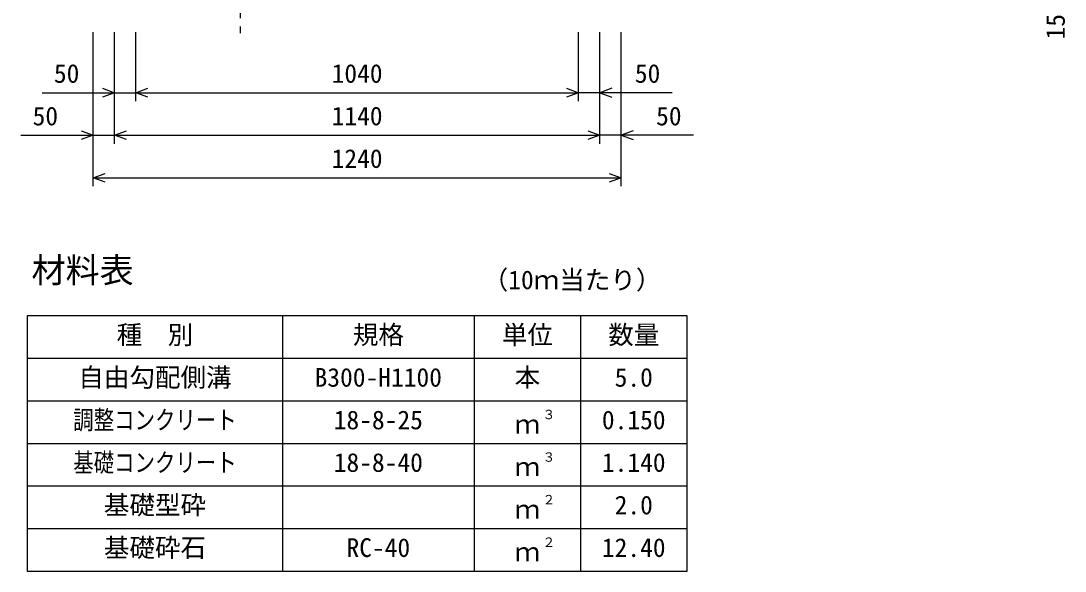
# Model space of a CAD drawing. Units: millimetres, scale not verified. Extents: x -16800 to 16800, y -5940 to 5940.
# Drawn here: x 6435 to 8888, y -3020 to -1728 of the extents above; entities that cross this region are included whole.
import ezdxf
from ezdxf.enums import TextEntityAlignment as Align

# ---------------------------------------------------------------- set-up
doc = ezdxf.new("R2010")
doc.units = ezdxf.units.MM
doc.header["$LTSCALE"] = 20
doc.linetypes.add('CHAIN1', pattern=[8, 5, -1, 1, -1])
for name, color, linetype, lineweight in [('0-0_DIM', 7, 'Continuous', 25), ('0-3_HYO', 3, 'Continuous', 25), ('0-4_HYO2', 4, 'Continuous', 25), ('0-6_TXT', 7, 'Continuous', 25)]:
    doc.layers.add(name, color=color, linetype=linetype, lineweight=lineweight)
doc.styles.add('ＭＳ ゴシック', font='')
doc.styles.get('ＭＳ ゴシック').set_extended_font_data('MS Gothic')

msp = doc.modelspace()

# ---------------------------------------------------------------- linework, layer by layer
at = {"layer": '0-0_DIM', "linetype": 'CHAIN1'}
msp.add_line((6950, -181.24), (6950, -1756.54), dxfattribs=at)
at = {"layer": '0-0_DIM'}
for p, q in [((6605, -2116.4), (6605, -1754.05)), ((6655, -2016.4), (6655, -1754.05)), ((6705, -1916.4), (6705, -1754.05)), ((7745, -1916.4), (7745, -1754.05)), ((7795, -2016.4), (7795, -1754.05)), ((7845, -2116.4), (7845, -1754.05)), ((6485, -1896.4), (6705, -1896.4)), ((6705, -1896.4), (7745, -1896.4)), ((7965, -1896.4), (7745, -1896.4)), ((6435, -1996.4), (6655, -1996.4)), ((6655, -1996.4), (7795, -1996.4)), ((8015, -1996.4), (7795, -1996.4)), ((6605, -2096.4), (7845, -2096.4))]:
    msp.add_line(p, q, dxfattribs=at)
for points in [[(6626.81, -1886.13), (6655, -1896.4), (6626.81, -1906.66)], [(6733.19, -1906.66), (6705, -1896.4), (6733.19, -1886.13)], [(7716.81, -1886.13), (7745, -1896.4), (7716.81, -1906.66)], [(7823.19, -1886.13), (7795, -1896.4), (7823.19, -1906.66)], [(6576.81, -1986.13), (6605, -1996.4), (6576.81, -2006.66)], [(6683.19, -2006.66), (6655, -1996.4), (6683.19, -1986.13)], [(7766.81, -1986.13), (7795, -1996.4), (7766.81, -2006.66)], [(7873.19, -1986.13), (7845, -1996.4), (7873.19, -2006.66)], [(6633.19, -2106.66), (6605, -2096.4), (6633.19, -2086.13)], [(7816.81, -2086.13), (7845, -2096.4), (7816.81, -2106.66)]]:
    msp.add_lwpolyline(points, dxfattribs=at)
at = {"layer": '0-3_HYO'}
for p, q in [((7050, -2420.34), (7050, -3020.34)), ((7500, -2420.34), (7500, -3020.34)), ((7750, -2420.34), (7750, -3020.34)), ((6450, -2520.34), (8000, -2520.34))]:
    msp.add_line(p, q, dxfattribs=at)
msp.add_lwpolyline([(6450, -3020.34), (8000, -3020.34), (8000, -2420.34), (6450, -2420.34)], close=True, dxfattribs=at)
at = {"layer": '0-4_HYO2'}
for p, q in [((6450, -2620.34), (8000, -2620.34)), ((6450, -2720.34), (8000, -2720.34)), ((6450, -2820.34), (8000, -2820.34)), ((6450, -2920.34), (8000, -2920.34))]:
    msp.add_line(p, q, dxfattribs=at)

# ---------------------------------------------------------------- texts
at = {"layer": '0-0_DIM', "style": 'ＭＳ ゴシック'}
msp.add_text('150', height=43.99, rotation=90, dxfattribs=at).set_placement((8900.8, -1771.38), align=Align.BOTTOM_LEFT)
for s, p in [('50', (6512.56, -1886.4)), ('1040', (7165, -1886.4)), ('50', (7877.44, -1886.4)), ('50', (6462.56, -1986.4)), ('1140', (7165, -1986.4)), ('50', (7927.44, -1986.4)), ('1240', (7165, -2086.4))]:
    msp.add_text(s, height=43.99, dxfattribs=at).set_placement(p, align=Align.BOTTOM_LEFT)
at = {"layer": '0-6_TXT', "style": 'ＭＳ ゴシック'}
for s, height, p in [('材料表', 58.65, (6460, -2360.34)), ('（10ｍ当たり）', 43.99, (7520, -2371.34)), ('種\u3000別', 43.99, (6660, -2500.34)), ('規格', 43.99, (7215, -2500.34)), ('単位', 43.99, (7565, -2500.34)), ('数量', 43.99, (7815, -2500.34)), ('自由勾配側溝', 43.99, (6570, -2600.34)), ('B300-H1100', 43.99, (7125, -2600.34)), ('本', 43.99, (7595, -2600.34)), ('5.0', 43.99, (7830, -2600.34)), ('18-8-25', 43.99, (7170, -2700.34)), ('３', 21.99, (7660.54, -2669.97)), ('0.150', 43.99, (7800, -2700.34)), ('ｍ', 43.99, (7595, -2710.34)), ('18-8-40', 43.99, (7170, -2800.34)), ('３', 21.99, (7660.54, -2769.97)), ('1.140', 43.99, (7800, -2800.34)), ('ｍ', 43.99, (7595, -2810.34)), ('基礎型砕', 43.99, (6630, -2900.34)), ('２', 21.99, (7660.54, -2869.97)), ('2.0', 43.99, (7830, -2900.34)), ('ｍ', 43.99, (7595, -2910.34)), ('基礎砕石', 43.99, (6630, -3000.34)), ('RC-40', 43.99, (7200, -3000.34)), ('２', 21.99, (7660.54, -2969.97)), ('12.40', 43.99, (7800, -3000.34)), ('ｍ', 43.99, (7595, -3010.34))]:
    msp.add_text(s, height=height, dxfattribs=at).set_placement(p, align=Align.BOTTOM_LEFT)
at = {"layer": '0-6_TXT', "style": 'ＭＳ ゴシック', "width": 0.8}
for s, p in [('調整コンクリート', (6558, -2700.34)), ('基礎コンクリート', (6558, -2800.34))]:
    msp.add_text(s, height=43.99, dxfattribs=at).set_placement(p, align=Align.BOTTOM_LEFT)

doc.saveas('drawing.dxf')
